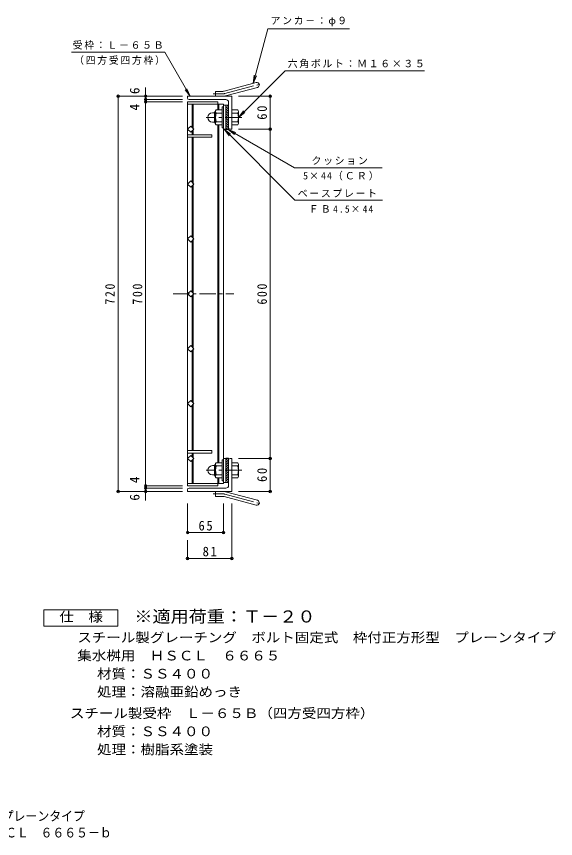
# Model space of a CAD drawing. Units: millimetres at full size, sheet at 1:6. Extents: x -1016 to 1058, y -823 to 787.
# Drawn here: x 76 to 1058, y -823 to 675 of the extents above; entities that cross this region are included whole.
import ezdxf
from ezdxf.enums import TextEntityAlignment as Align

# ---------------------------------------------------------------- set-up
doc = ezdxf.new("R2010")
doc.units = ezdxf.units.MM
doc.header["$LTSCALE"] = 6
doc.header["$PDMODE"] = 32
doc.header["$PDSIZE"] = 4.8
doc.linetypes.add('CHAIN1', pattern=[8, 5, -1, 1, -1])
doc.linetypes.add('CHAIN2', pattern=[12, 9, -1, 1, -1])
for name, color, linetype, lineweight in [('E-1', 2, 'Continuous', 9), ('E-2', 3, 'Continuous', 9), ('E-4', 7, 'Continuous', 9), ('E-5', 7, 'Continuous', 9), ('F-F_F-Fﾚｲﾔ', 2, 'Continuous', 9)]:
    doc.layers.add(name, color=color, linetype=linetype, lineweight=lineweight)
doc.layers.add('F-5_F-5ﾚｲﾔ', color=3, linetype='Continuous')
doc.styles.add('ＭＳ ゴシック', font='')
doc.styles.get('ＭＳ ゴシック').set_extended_font_data('MS Gothic')

msp = doc.modelspace()

# ---------------------------------------------------------------- linework, layer by layer
at = {"layer": 'E-1'}
for p, q in [((454.357, 538.52), (512.548, 554.112)), ((456.686, 529.827), (514.877, 545.419)), ((468.213, 529.214), (387.213, 529.214)), ((387.213, 526.214), (387.213, 529.214)), ((438.213, 529.214), (438.213, 538.214)), ((452.028, 538.214), (438.213, 538.214)), ((468.213, 529.214), (468.213, 469.214)), ((390.213, 523.214), (457.213, 523.214)), ((450.413, 509.714), (450.413, 471.714)), ((452.713, 509.714), (450.413, 509.714)), ((457.213, 468.714), (457.213, 512.714)), ((462.213, 512.714), (457.213, 512.714)), ((462.213, 505.634), (457.213, 510.634)), ((462.213, 509.876), (459.375, 512.714)), ((462.213, 468.714), (462.213, 518.214)), ((432.903, 499.214), (436.413, 499.214)), ((436.413, 481.514), (436.413, 499.914)), ((438.213, 501.714), (438.413, 501.714)), ((438.413, 501.464), (438.413, 479.964)), ((450.413, 504.214), (439.451, 504.214)), ((450.413, 498.714), (439.451, 498.714)), ((462.213, 501.391), (457.213, 506.391)), ((462.213, 497.149), (457.213, 502.149)), ((462.213, 492.906), (457.213, 497.906)), ((468.213, 504.214), (479.174, 504.214)), ((468.213, 498.714), (479.174, 498.714)), ((480.413, 501.714), (480.213, 501.714)), ((480.213, 501.464), (480.213, 479.964)), ((432.913, 482.214), (436.413, 482.214)), ((438.213, 479.714), (438.413, 479.714)), ((450.413, 482.714), (439.451, 482.714)), ((462.213, 488.663), (457.213, 493.663)), ((462.213, 484.421), (457.213, 489.421)), ((462.213, 480.178), (457.213, 485.178)), ((462.213, 475.935), (457.213, 480.936)), ((468.213, 482.714), (479.174, 482.714)), ((480.413, 479.714), (480.213, 479.714)), ((450.413, 477.214), (439.451, 477.214)), ((452.713, 471.714), (450.413, 471.714)), ((462.213, 471.693), (457.213, 476.693)), ((460.949, 468.714), (457.213, 472.45)), ((462.213, 468.714), (457.213, 468.714)), ((465.213, 469.214), (468.213, 469.214)), ((468.213, 477.214), (479.174, 477.214)), ((450.413, -171.287), (450.413, -133.287)), ((452.713, -133.287), (450.413, -133.287)), ((457.213, -130.287), (457.213, -174.287)), ((460.949, -130.287), (457.213, -134.023)), ((462.213, -130.287), (457.213, -130.287)), ((462.213, -133.266), (457.213, -138.266)), ((462.213, -130.287), (462.213, -179.787)), ((465.213, -130.787), (468.213, -130.787)), ((468.213, -190.787), (468.213, -130.787)), ((432.913, -143.787), (436.413, -143.787)), ((436.413, -143.087), (436.413, -161.487)), ((438.213, -141.287), (438.413, -141.287)), ((438.413, -163.037), (438.413, -141.537)), ((450.413, -138.787), (439.451, -138.787)), ((450.413, -144.287), (439.451, -144.287)), ((462.213, -137.508), (457.213, -142.509)), ((462.213, -141.751), (457.213, -146.751)), ((462.213, -145.994), (457.213, -150.994)), ((468.213, -138.787), (479.174, -138.787)), ((468.213, -144.287), (479.174, -144.287)), ((480.413, -141.287), (480.213, -141.287)), ((480.213, -163.037), (480.213, -141.537)), ((432.903, -160.787), (436.413, -160.787)), ((438.213, -163.287), (438.413, -163.287)), ((450.413, -160.287), (439.451, -160.287)), ((462.213, -150.236), (457.213, -155.236)), ((462.213, -154.479), (457.213, -159.479)), ((462.213, -158.722), (457.213, -163.722)), ((462.213, -162.964), (457.213, -167.964)), ((468.213, -160.287), (479.174, -160.287)), ((480.413, -163.287), (480.213, -163.287)), ((450.413, -165.787), (439.451, -165.787)), ((452.713, -171.287), (450.413, -171.287)), ((462.213, -167.207), (457.213, -172.207)), ((462.213, -174.287), (457.213, -174.287)), ((462.213, -171.449), (459.375, -174.287)), ((468.213, -165.787), (479.174, -165.787)), ((387.213, -187.787), (387.213, -190.787)), ((468.213, -190.787), (387.213, -190.787)), ((390.213, -184.787), (457.213, -184.787)), ((438.213, -190.787), (438.213, -199.787)), ((456.686, -191.4), (514.877, -206.992)), ((452.028, -199.787), (438.213, -199.787)), ((454.357, -200.093), (512.548, -215.686))]:
    msp.add_line(p, q, dxfattribs=at)
at = {"layer": 'E-1', "linetype": 'CHAIN2'}
for p, q in [((455.522, 534.174), (520.688, 551.635)), ((452.028, 533.714), (434.408, 533.714)), ((452.028, -195.287), (434.408, -195.287)), ((455.522, -195.747), (520.688, -213.208))]:
    msp.add_line(p, q, dxfattribs=at)
at = {"layer": 'E-1', "linetype": 'CHAIN1'}
for p, q in [((486.265, 490.714), (421.111, 490.714)), ((486.265, -152.287), (421.111, -152.287))]:
    msp.add_line(p, q, dxfattribs=at)
at = {"layer": 'E-1'}
for centre, radius, start, end in [((513.713, 549.766), 4.5, 285.00014, 104.99991), ((390.213, 526.214), 3, 180, 270), ((452.028, 547.214), 9, 270, 285.00002), ((452.028, 547.214), 18, 270, 285), ((457.213, 518.214), 5, 0, 90), ((432.903, 490.724), 8.49, 90, 180), ((438.213, 499.914), 1.8, 90, 180), ((442.573, 501.464), 4.16, 138.61835, 221.37988), ((462.413, 490.714), 24, 160.52881, 199.47119), ((456.213, 490.714), 24, 340.52881, 19.47119), ((476.053, 501.464), 4.16, 318.62012, 41.38165), ((432.913, 490.714), 8.5, 180, 270), ((438.213, 481.514), 1.8, 180, 270), ((442.573, 479.964), 4.16, 138.62012, 221.38165), ((476.053, 479.964), 4.16, 318.61835, 41.37988), ((465.213, 472.214), 3, 180, 270), ((465.213, -133.787), 3, 90, 180), ((432.913, -152.287), 8.5, 90, 180), ((438.213, -143.087), 1.8, 90, 180), ((442.573, -141.537), 4.16, 138.61835, 221.37988), ((462.413, -152.287), 24, 160.52881, 199.47119), ((456.213, -152.287), 24, 340.52881, 19.47119), ((476.053, -141.537), 4.16, 318.62012, 41.38165), ((432.903, -152.297), 8.49, 180, 270), ((438.213, -161.487), 1.8, 180, 270), ((442.573, -163.037), 4.16, 138.62012, 221.38165), ((476.053, -163.037), 4.16, 318.61835, 41.37988), ((390.213, -187.787), 3, 90, 180), ((452.028, -208.787), 18, 75, 90), ((457.213, -179.787), 5, 270, 0), ((452.028, -208.787), 9, 74.99998, 90), ((513.713, -211.339), 4.5, 255.00009, 74.99986)]:
    msp.add_arc(centre, radius, start, end, dxfattribs=at)
at = {"layer": 'E-1', "linetype": 'CHAIN2'}
for centre, start, end in [((452.028, 547.214), 270, 284.99995), ((452.028, -208.787), 75.00005, 90)]:
    msp.add_arc(centre, 13.5, start, end, dxfattribs=at)
at = {"layer": 'E-2'}
for p, q in [((387.713, 519.214), (442.713, 519.214)), ((387.713, -180.787), (387.713, 519.214)), ((387.713, 514.714), (452.713, 514.714)), ((396.213, 472.027), (396.213, 514.714)), ((397.713, 470.527), (397.713, 514.714)), ((442.713, 514.714), (442.713, 519.214)), ((442.713, 504.214), (442.713, 514.714)), ((444.213, 514.714), (444.213, 504.214)), ((452.713, -176.287), (452.713, 514.714)), ((457.213, 513.214), (452.713, 513.214)), ((457.213, 469.213), (457.213, 513.214)), ((396.213, 459.214), (396.213, 466.4)), ((397.713, 459.214), (397.713, 467.9)), ((442.713, -138.787), (442.713, 477.214)), ((444.213, 477.214), (444.213, -138.787)), ((457.213, 469.213), (452.713, 469.213)), ((387.713, 459.214), (431.713, 459.214)), ((387.713, 454.714), (431.713, 454.714)), ((396.213, 454.714), (396.213, 372.027)), ((397.713, 454.714), (397.713, 370.527)), ((431.713, 459.214), (431.713, 454.714)), ((396.213, 366.4), (396.213, 272.027)), ((397.713, 367.9), (397.713, 270.527)), ((396.213, 266.4), (396.213, 172.027)), ((397.713, 267.9), (397.713, 170.527)), ((396.213, 72.027), (396.213, 166.4)), ((397.713, 70.527), (397.713, 167.9)), ((396.213, -27.973), (396.213, 66.4)), ((397.713, -29.473), (397.713, 67.9)), ((396.213, -116.287), (396.213, -33.6)), ((397.713, -116.287), (397.713, -32.1)), ((387.713, -116.287), (431.713, -116.287)), ((431.713, -120.787), (431.713, -116.287)), ((387.713, -120.787), (431.713, -120.787)), ((396.213, -120.787), (396.213, -127.973)), ((396.213, -133.6), (396.213, -176.287)), ((397.713, -120.787), (397.713, -129.473)), ((397.713, -132.1), (397.713, -176.287)), ((457.213, -130.786), (452.713, -130.786)), ((457.213, -130.786), (457.213, -174.787)), ((387.713, -176.287), (452.713, -176.287)), ((442.713, -176.287), (442.713, -165.787)), ((442.713, -180.787), (442.713, -176.287)), ((444.213, -165.787), (444.213, -176.287)), ((457.213, -174.787), (452.713, -174.787)), ((387.713, -180.787), (442.713, -180.787))]:
    msp.add_line(p, q, dxfattribs=at)
at = {"layer": 'E-2', "linetype": 'CHAIN1'}
msp.add_line((361.232, 169.213), (472.079, 169.213), dxfattribs=at)
at = {"layer": 'E-2'}
for points in [[(387.713, 469.214), (393.37, 474.871), (399.027, 469.214), (393.37, 463.557)], [(387.713, 369.214), (393.37, 374.871), (399.027, 369.214), (393.37, 363.557)], [(387.713, 269.214), (393.37, 274.871), (399.027, 269.214), (393.37, 263.557)], [(387.713, 169.213), (393.37, 163.556), (399.027, 169.213), (393.37, 174.87)], [(387.713, 69.213), (393.37, 63.556), (399.027, 69.213), (393.37, 74.87)], [(387.713, -30.787), (393.37, -36.444), (399.027, -30.787), (393.37, -25.13)], [(387.713, -130.787), (393.37, -136.444), (399.027, -130.787), (393.37, -125.13)]]:
    msp.add_lwpolyline(points, close=True, dxfattribs=at)
at = {"layer": 'E-4'}
for p, q in [((311.213, 529.214), (311.213, 545.216)), ((259.413, 529.214), (378.213, 529.214)), ((261.213, 529.214), (261.213, -190.787)), ((311.213, 529.214), (311.213, 523.214)), ((540.013, 529.214), (480.213, 529.214)), ((538.213, 529.214), (538.213, 469.214)), ((309.413, 523.214), (378.213, 523.214)), ((309.413, 519.214), (378.213, 519.214)), ((311.213, 523.214), (311.213, 519.214)), ((311.213, 519.214), (311.213, -180.787)), ((540.013, 469.214), (480.213, 469.214)), ((538.213, 469.214), (538.213, -130.787)), ((540.013, -130.787), (480.213, -130.787)), ((538.213, -130.787), (538.213, -190.787)), ((259.413, -190.787), (378.213, -190.787)), ((309.413, -180.787), (378.213, -180.787)), ((309.413, -184.787), (378.213, -184.787)), ((311.213, -180.787), (311.213, -184.787)), ((311.213, -184.787), (311.213, -190.787)), ((311.213, -190.787), (311.213, -207.587)), ((540.013, -190.787), (480.213, -190.787)), ((387.713, -267.588), (387.713, -212.959)), ((452.713, -267.588), (452.713, -212.959)), ((468.213, -314.654), (468.213, -212.959)), ((387.713, -265.788), (452.713, -265.788)), ((387.213, -314.654), (387.213, -279.614)), ((387.213, -312.854), (468.213, -312.854))]:
    msp.add_line(p, q, dxfattribs=at)
for p in [(261.213, 529.214), (311.213, 529.214), (311.213, 523.214), (538.213, 529.214), (311.213, 519.214), (538.213, 469.214), (538.213, -130.787), (311.213, -180.787), (261.213, -190.787), (311.213, -184.787), (311.213, -190.787), (538.213, -190.787), (387.713, -265.788), (452.713, -265.788), (387.213, -312.854), (468.213, -312.854)]:
    msp.add_point(p, dxfattribs=at)
at = {"layer": 'E-5'}
for p, q in [((507.161, 552.669), (533.752, 651.907)), ((682.752, 651.907), (533.752, 651.907)), ((175.918, 609.398), (345.918, 609.398)), ((392.213, 529.214), (345.918, 609.398)), ((507.161, 552.669), (509.119, 567.541)), ((507.161, 552.669), (512.902, 566.527)), ((392.213, 529.214), (383.081, 541.114)), ((392.213, 529.214), (386.472, 543.072)), ((480.213, 490.714), (489.344, 502.614)), ((480.213, 490.714), (492.113, 499.845)), ((453.963, 469.213), (463.094, 457.313)), ((453.963, 469.213), (465.863, 460.082)), ((453.963, 469.213), (583.159, 340.017)), ((461.346, 468.714), (473.247, 459.582)), ((461.346, 468.714), (475.205, 462.973)), ((461.346, 468.714), (582.188, 398.946)), ((582.188, 398.946), (741.688, 398.946)), ((583.159, 340.017), (742.659, 340.017))]:
    msp.add_line(p, q, dxfattribs=at)
msp.add_lwpolyline([(480.213, 490.714), (565.004, 575.505), (819.004, 575.505)], dxfattribs=at)
at = {"layer": 'F-F_F-Fﾚｲﾔ'}
msp.add_lwpolyline([(125.528, -436.208), (125.528, -406.208), (260.527, -406.208), (260.527, -436.208)], close=True, dxfattribs=at)

# ---------------------------------------------------------------- texts
at = {"layer": 'E-4', "color": 2, "style": 'ＭＳ ゴシック'}
for s, p in [('6', (305.213, 533.216)), ('4', (305.213, 503.237)), ('4', (305.213, -175.688)), ('6', (305.213, -207.587))]:
    msp.add_text(s, height=17.6, rotation=90, dxfattribs=at).set_placement(p, align=Align.BOTTOM_LEFT)
at = {"layer": 'E-4', "color": 2, "char_height": 17.6, "attachment_point": 7, "rotation": 90, "style": 'ＭＳ ゴシック'}
for s, insert in [('\\T1.27;\\W0.95;60', (532.213, 486.464)), ('\\T1.27;\\W0.9;720', (255.213, 149.713)), ('\\T1.27;\\W0.9;700', (305.213, 149.713)), ('\\T1.27;\\W0.9;600', (532.213, 149.713)), ('\\T1.27;\\W0.95;60', (532.213, -173.537))]:
    msp.add_mtext(s, dxfattribs=dict(at, insert=insert))
at = {"layer": 'E-4', "color": 2, "char_height": 17.6, "attachment_point": 7, "style": 'ＭＳ ゴシック'}
for s, insert in [('\\T1.27;\\W0.95;65', (407.463, -262.188)), ('\\T1.27;\\W0.95;81', (414.963, -309.254))]:
    msp.add_mtext(s, dxfattribs=dict(at, insert=insert))
at = {"layer": 'E-5', "char_height": 13.2, "attachment_point": 7, "style": 'ＭＳ ゴシック'}
for s, insert in [('\\T1.17;アンカ－：φ９', (538.752, 656.907)), ('\\T1.17;受枠：Ｌ－６５Ｂ', (178.418, 614.398)), ('\\T1.17;（四方受四方枠）', (180.918, 586.398)), ('\\T1.17;六角ボルト：Ｍ１６×３５', (570.004, 580.505)), ('\\T1.17;クッション', (613.438, 403.946)), ('\\T1.21;5×44（ＣＲ）', (597.938, 375.946)), ('\\T1.17;ベースプレート', (588.159, 345.017)), ('\\T1.26;\\W0.95;ＦＢ4.5×44', (608.409, 317.017))]:
    msp.add_mtext(s, dxfattribs=dict(at, insert=insert))
at = {"layer": 'F-5_F-5ﾚｲﾔ', "style": 'ＭＳ ゴシック', "width": 1.1}
msp.add_text('※適用荷重：Ｔ－２０', height=21.99, dxfattribs=at).set_placement((290.527, -436.208), align=Align.BOTTOM_LEFT)
at = {"layer": 'F-F_F-Fﾚｲﾔ', "style": 'ＭＳ ゴシック'}
for s, width, p in [('仕\u3000様', 1.1, (154.028, -433.208)), ('スチール製グレーチング\u3000ボルト固定式\u3000枠付正方形型\u3000プレーンタイプ', 1.1, (186.781, -470.959)), ('集水桝用\u3000ＨＳＣＬ\u3000６６６５', 1.1, (186.781, -503.96)), ('材質：ＳＳ４００', 1.1, (222.609, -536.96)), ('処理：溶融亜鉛めっき', 1.1, (222.609, -569.96)), ('スチール製受枠\u3000Ｌ－６５Ｂ（四方受四方枠）', 1.1, (173.281, -608.96)), ('材質：ＳＳ４００', 1.1, (222.609, -641.96)), ('処理：樹脂系塗装', 1.1, (222.609, -674.96)), ('スチール製グレーチング\u3000ボルト固定式\u3000枠付正方形型\u3000プレーンタイプ', 0.9, (-512.598, -796.274)), ('集水桝用\u3000クッション付\u3000ＨＳＣＬ\u3000６６６５－ｂ', 0.9, (-247.575, -826.488))]:
    msp.add_text(s, height=17.6, dxfattribs=dict(at, width=width)).set_placement(p, align=Align.BOTTOM_LEFT)

doc.saveas('drawing.dxf')
